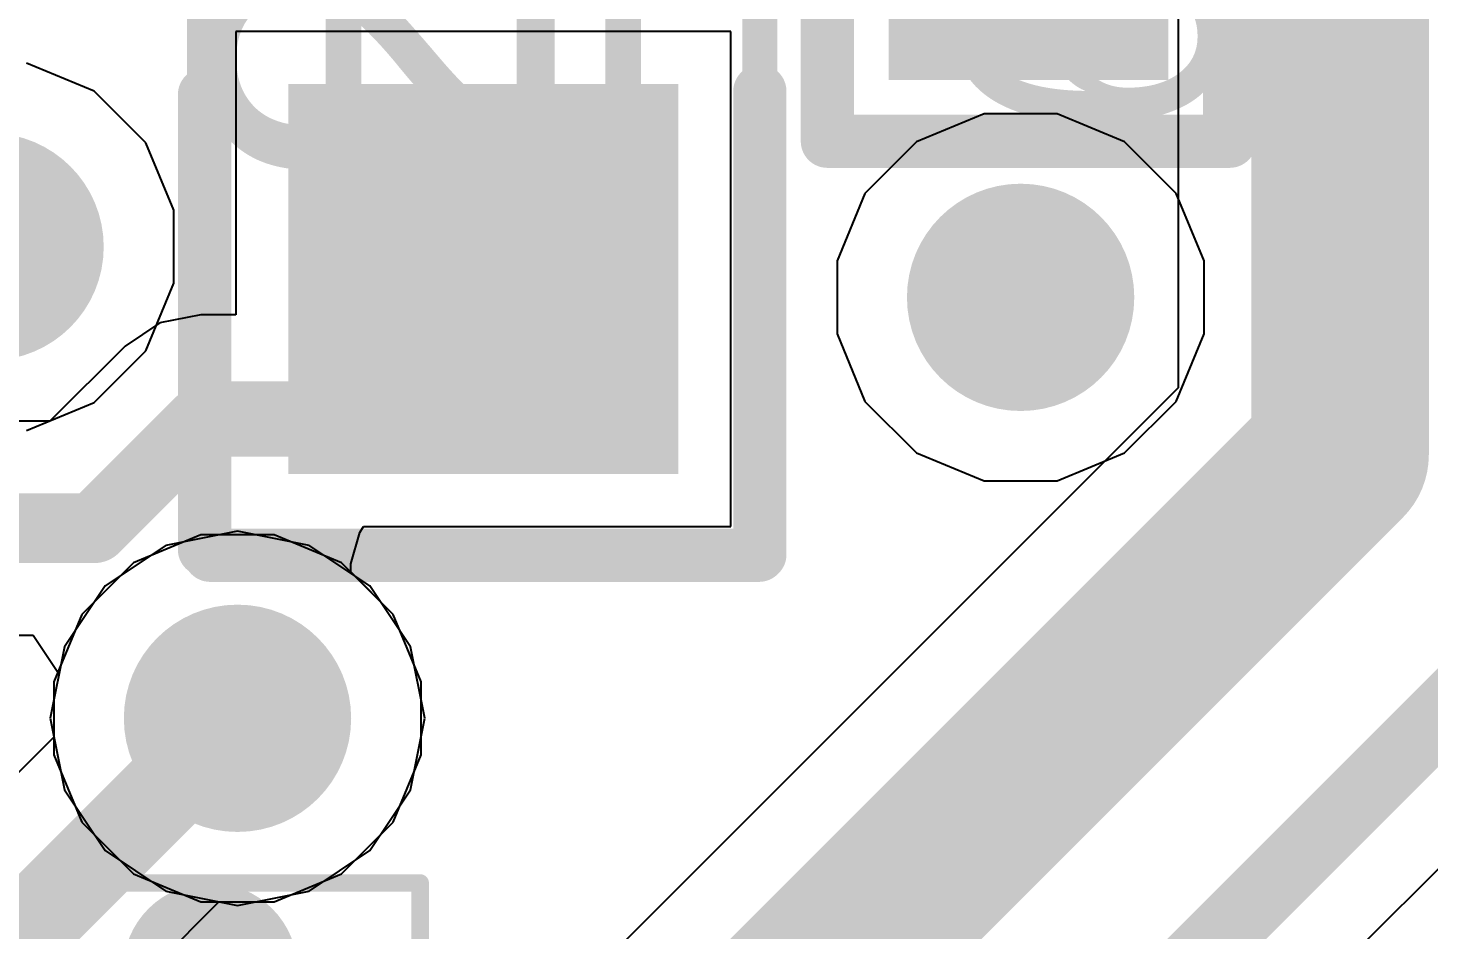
# Model space of a CAD drawing. Header units: inches. Extents: x 0.3 to 52.1, y -1.7 to 36.7.
# Drawn here: x 37.109 to 41.114, y 23.746 to 26.326 of the extents above; entities that cross this region are included whole.
import ezdxf

# ---------------------------------------------------------------- set-up
doc = ezdxf.new("R2010")
doc.units = ezdxf.units.IN
for name, color, linetype in [('Bottom Layer', 5, 'Continuous'), ('Internal1', 16, 'Continuous'), ('Internal2', 76, 'Continuous'), ('Top Assembly', 216, 'Continuous'), ('Top Component Outline', 6, 'Continuous'), ('Top Layer', 1, 'Continuous'), ('Top Overlay', 2, 'Continuous'), ('Top Paste', 8, 'Continuous'), ('Top Solder', 216, 'Continuous'), ('Via Holes', 16, 'Continuous')]:
    doc.layers.add(name, color=color, linetype=linetype)
doc.styles.add('Arial', font='', dxfattribs={"height": 0.2})
doc.styles.get('Arial').set_extended_font_data('Arial')

# ---------------------------------------------------------------- blocks, each defined once
blk = doc.blocks.new('_PM1300_QFN50P500X500X90_33N_85')
at = {"layer": 'Top Assembly'}
for points in [[(-3.1, -3.1, 0.05, 0.05, 0), (-3.1, 3.1, 0.05, 0.05, 0)], [(3.1, 3.1, 0.05, 0.05, 0), (-3.1, 3.1, 0.05, 0.05, 0)]]:
    blk.add_lwpolyline(points, format="xyseb", dxfattribs=at)
blk.add_lwpolyline([(-3.1125, 3.1, 0.025, 0.025, 1), (-3.0875, 3.1, 0.025, 0.025, 1)], format="xyseb", close=True, dxfattribs=at)
blk.add_lwpolyline([(-3.1125, 3.1, 0.025, 0.025, 1), (-3.0875, 3.1, 0.025, 0.025, 1)], format="xyseb", close=True, dxfattribs=at)
at = {"layer": 'Top Overlay'}
for points in [[(-2.725, 2.5, 0.25, 0.25, 1), (-2.975, 2.5, 0.25, 0.25, 1)], [(-3.0375, 2.5, 0.125, 0.125, 1), (-2.9125, 2.5, 0.125, 0.125, 1)]]:
    blk.add_lwpolyline(points, format="xyseb", close=True, dxfattribs=at)
blk = doc.blocks.new('0603_IND_2_2__30__DCR_400___111')
at = {"layer": 'Top Layer'}
for points in [[(-1.4704, 0.508), (-0.4544, 0.508), (-0.4544, -0.508), (-1.4704, -0.508)], [(0.4544, 0.508), (1.4704, 0.508), (1.4704, -0.508), (0.4544, -0.508)]]:
    blk.add_hatch(color=1, dxfattribs=at).paths.add_polyline_path(points)
at = {"layer": 'Top Paste'}
for points in [[(-1.4704, 0.508), (-0.4544, 0.508), (-0.4544, -0.508), (-1.4704, -0.508)], [(0.4544, 0.508), (1.4704, 0.508), (1.4704, -0.508), (0.4544, -0.508)]]:
    blk.add_hatch(color=8, dxfattribs=at).paths.add_polyline_path(points)
at = {"layer": 'Top Solder'}
for points in [[(-1.5204, 0.558), (-0.4044, 0.558), (-0.4044, -0.558), (-1.5204, -0.558)], [(0.4044, 0.558), (1.5204, 0.558), (1.5204, -0.558), (0.4044, -0.558)]]:
    blk.add_hatch(color=216, dxfattribs=at).paths.add_polyline_path(points)
at = {"layer": 'Top Assembly'}
for points in [[(-1.75, 0.7972, 0.1, 0.1, 0), (1.7552, 0.7972, 0.1, 0.1, 0)], [(-1.75, 0.7972, 0.1, 0.1, 0), (-1.75, -0.7906, 0.1, 0.1, 0)], [(1.7552, 0.7972, 0.1, 0.1, 0), (1.7552, -0.7906, 0.1, 0.1, 0)], [(-1.75, -0.7906, 0.1, 0.1, 0), (1.7552, -0.7906, 0.1, 0.1, 0)]]:
    blk.add_lwpolyline(points, format="xyseb", dxfattribs=at)
for points in [[(-1.775, 0.7972, 0.05, 0.05, 1), (-1.725, 0.7972, 0.05, 0.05, 1)], [(-1.775, 0.7972, 0.05, 0.05, 1), (-1.725, 0.7972, 0.05, 0.05, 1)], [(1.7302, 0.7972, 0.05, 0.05, 1), (1.7802, 0.7972, 0.05, 0.05, 1)], [(1.7302, 0.7972, 0.05, 0.05, 1), (1.7802, 0.7972, 0.05, 0.05, 1)], [(-1.775, -0.7906, 0.05, 0.05, 1), (-1.725, -0.7906, 0.05, 0.05, 1)], [(-1.775, -0.7906, 0.05, 0.05, 1), (-1.725, -0.7906, 0.05, 0.05, 1)], [(1.7302, -0.7906, 0.05, 0.05, 1), (1.7802, -0.7906, 0.05, 0.05, 1)], [(1.7302, -0.7906, 0.05, 0.05, 1), (1.7802, -0.7906, 0.05, 0.05, 1)]]:
    blk.add_lwpolyline(points, format="xyseb", close=True, dxfattribs=at)
at = {"layer": 'Top Component Outline'}
for points in [[(-0.7999, 0.4001, 0.1016, 0.1016, 0), (0.8002, 0.4001, 0.1016, 0.1016, 0)], [(-0.7999, 0.4001, 0.1016, 0.1016, 0), (-0.7999, -0.3999, 0.1016, 0.1016, 0)], [(0.8002, 0.4001, 0.1016, 0.1016, 0), (0.8002, -0.3999, 0.1016, 0.1016, 0)], [(-0.7999, -0.3999, 0.1016, 0.1016, 0), (0.8002, -0.3999, 0.1016, 0.1016, 0)]]:
    blk.add_lwpolyline(points, format="xyseb", dxfattribs=at)
for points in [[(-0.8253, 0.4001, 0.0508, 0.0508, 1), (-0.7745, 0.4001, 0.0508, 0.0508, 1)], [(-0.8253, 0.4001, 0.0508, 0.0508, 1), (-0.7745, 0.4001, 0.0508, 0.0508, 1)], [(0.7748, 0.4001, 0.0508, 0.0508, 1), (0.8256, 0.4001, 0.0508, 0.0508, 1)], [(0.7748, 0.4001, 0.0508, 0.0508, 1), (0.8256, 0.4001, 0.0508, 0.0508, 1)], [(-0.8253, -0.3999, 0.0508, 0.0508, 1), (-0.7745, -0.3999, 0.0508, 0.0508, 1)], [(-0.8253, -0.3999, 0.0508, 0.0508, 1), (-0.7745, -0.3999, 0.0508, 0.0508, 1)], [(0.7748, -0.3999, 0.0508, 0.0508, 1), (0.8256, -0.3999, 0.0508, 0.0508, 1)], [(0.7748, -0.3999, 0.0508, 0.0508, 1), (0.8256, -0.3999, 0.0508, 0.0508, 1)]]:
    blk.add_lwpolyline(points, format="xyseb", close=True, dxfattribs=at)
at = {"layer": 'Top Overlay'}
for points in [[(-1.7524, 0.781, 0.1524, 0.1524, 0), (-1.7524, -0.7882, 0.1524, 0.1524, 0)], [(-1.7362, 0.7972, 0.1524, 0.1524, 0), (-0.4351, 0.7972, 0.1524, 0.1524, 0)], [(0.4311, 0.793, 0.1524, 0.1524, 0), (1.7552, 0.793, 0.1524, 0.1524, 0)], [(1.7552, 0.793, 0.1524, 0.1524, 0), (1.7552, -0.787, 0.1524, 0.1524, 0)], [(-1.75, -0.7906, 0.1524, 0.1524, 0), (-0.4258, -0.7906, 0.1524, 0.1524, 0)], [(0.4214, -0.787, 0.1524, 0.1524, 0), (1.7552, -0.787, 0.1524, 0.1524, 0)]]:
    blk.add_lwpolyline(points, format="xyseb", dxfattribs=at)
for points in [[(-1.7905, 0.781, 0.0762, 0.0762, 1), (-1.7143, 0.781, 0.0762, 0.0762, 1)], [(-1.7743, 0.7972, 0.0762, 0.0762, 1), (-1.6981, 0.7972, 0.0762, 0.0762, 1)], [(-0.4732, 0.7972, 0.0762, 0.0762, 1), (-0.397, 0.7972, 0.0762, 0.0762, 1)], [(0.393, 0.793, 0.0762, 0.0762, 1), (0.4692, 0.793, 0.0762, 0.0762, 1)], [(1.7171, 0.793, 0.0762, 0.0762, 1), (1.7933, 0.793, 0.0762, 0.0762, 1)], [(1.7171, 0.793, 0.0762, 0.0762, 1), (1.7933, 0.793, 0.0762, 0.0762, 1)], [(-1.7905, -0.7882, 0.0762, 0.0762, 1), (-1.7143, -0.7882, 0.0762, 0.0762, 1)], [(-1.7881, -0.7906, 0.0762, 0.0762, 1), (-1.7119, -0.7906, 0.0762, 0.0762, 1)], [(-0.4639, -0.7906, 0.0762, 0.0762, 1), (-0.3877, -0.7906, 0.0762, 0.0762, 1)], [(0.3833, -0.787, 0.0762, 0.0762, 1), (0.4595, -0.787, 0.0762, 0.0762, 1)], [(1.7171, -0.787, 0.0762, 0.0762, 1), (1.7933, -0.787, 0.0762, 0.0762, 1)], [(1.7171, -0.787, 0.0762, 0.0762, 1), (1.7933, -0.787, 0.0762, 0.0762, 1)]]:
    blk.add_lwpolyline(points, format="xyseb", close=True, dxfattribs=at)
at = {"layer": 'Top Assembly', "style": 'Arial'}
blk.add_text('L2', height=1, dxfattribs=at).set_placement((-1.5, -0.2036))
blk = doc.blocks.new('0402_CAP_REFLOW_130')
at = {"layer": 'Top Layer'}
for points in [[(-0.75, 0.3), (-0.25, 0.3), (-0.25, -0.3), (-0.75, -0.3)], [(0.25, 0.3), (0.75, 0.3), (0.75, -0.3), (0.25, -0.3)]]:
    blk.add_hatch(color=1, dxfattribs=at).paths.add_polyline_path(points)
at = {"layer": 'Top Paste'}
for points in [[(-0.72, 0.27), (-0.28, 0.27), (-0.28, -0.27), (-0.72, -0.27)], [(0.28, 0.27), (0.72, 0.27), (0.72, -0.27), (0.28, -0.27)]]:
    blk.add_hatch(color=8, dxfattribs=at).paths.add_polyline_path(points)
at = {"layer": 'Top Solder'}
for points in [[(-0.85, 0.4), (-0.15, 0.4), (-0.15, -0.4), (-0.85, -0.4)], [(0.15, 0.4), (0.85, 0.4), (0.85, -0.4), (0.15, -0.4)]]:
    blk.add_hatch(color=216, dxfattribs=at).paths.add_polyline_path(points)
at = {"layer": 'Top Assembly'}
for points in [[(1.025, 0.575, 0.15, 0.15, 0), (-1.025, 0.575, 0.15, 0.15, 0)], [(-1.025, -0.575, 0.15, 0.15, 0), (-1.025, 0.575, 0.15, 0.15, 0)], [(1.025, -0.575, 0.15, 0.15, 0), (1.025, 0.575, 0.15, 0.15, 0)], [(1.025, -0.575, 0.15, 0.15, 0), (-1.025, -0.575, 0.15, 0.15, 0)]]:
    blk.add_lwpolyline(points, format="xyseb", dxfattribs=at)
for points in [[(-1.0625, 0.575, 0.075, 0.075, 1), (-0.9875, 0.575, 0.075, 0.075, 1)], [(-1.0625, 0.575, 0.075, 0.075, 1), (-0.9875, 0.575, 0.075, 0.075, 1)], [(0.9875, 0.575, 0.075, 0.075, 1), (1.0625, 0.575, 0.075, 0.075, 1)], [(0.9875, 0.575, 0.075, 0.075, 1), (1.0625, 0.575, 0.075, 0.075, 1)], [(-1.0625, -0.575, 0.075, 0.075, 1), (-0.9875, -0.575, 0.075, 0.075, 1)], [(-1.0625, -0.575, 0.075, 0.075, 1), (-0.9875, -0.575, 0.075, 0.075, 1)], [(0.9875, -0.575, 0.075, 0.075, 1), (1.0625, -0.575, 0.075, 0.075, 1)], [(0.9875, -0.575, 0.075, 0.075, 1), (1.0625, -0.575, 0.075, 0.075, 1)]]:
    blk.add_lwpolyline(points, format="xyseb", close=True, dxfattribs=at)
at = {"layer": 'Top Component Outline'}
for points in [[(-0.4998, -0.2499, 0.1016, 0.1016, 0), (-0.4998, 0.2502, 0.1016, 0.1016, 0)], [(0.5002, 0.2502, 0.1016, 0.1016, 0), (-0.4998, 0.2502, 0.1016, 0.1016, 0)], [(0.5002, -0.2499, 0.1016, 0.1016, 0), (0.5002, 0.2502, 0.1016, 0.1016, 0)], [(0.5002, -0.2499, 0.1016, 0.1016, 0), (-0.4998, -0.2499, 0.1016, 0.1016, 0)]]:
    blk.add_lwpolyline(points, format="xyseb", dxfattribs=at)
for points in [[(-0.5252, 0.2502, 0.0508, 0.0508, 1), (-0.4744, 0.2502, 0.0508, 0.0508, 1)], [(-0.5252, 0.2502, 0.0508, 0.0508, 1), (-0.4744, 0.2502, 0.0508, 0.0508, 1)], [(0.4748, 0.2502, 0.0508, 0.0508, 1), (0.5256, 0.2502, 0.0508, 0.0508, 1)], [(0.4748, 0.2502, 0.0508, 0.0508, 1), (0.5256, 0.2502, 0.0508, 0.0508, 1)], [(-0.5252, -0.2499, 0.0508, 0.0508, 1), (-0.4744, -0.2499, 0.0508, 0.0508, 1)], [(-0.5252, -0.2499, 0.0508, 0.0508, 1), (-0.4744, -0.2499, 0.0508, 0.0508, 1)], [(0.4748, -0.2499, 0.0508, 0.0508, 1), (0.5256, -0.2499, 0.0508, 0.0508, 1)], [(0.4748, -0.2499, 0.0508, 0.0508, 1), (0.5256, -0.2499, 0.0508, 0.0508, 1)]]:
    blk.add_lwpolyline(points, format="xyseb", close=True, dxfattribs=at)
at = {"layer": 'Top Overlay'}
for points in [[(1.025, 0.575, 0.1524, 0.1524, 0), (-1.025, 0.575, 0.1524, 0.1524, 0)], [(-1.025, -0.575, 0.1524, 0.1524, 0), (-1.025, 0.575, 0.1524, 0.1524, 0)], [(1.025, -0.575, 0.1524, 0.1524, 0), (1.025, 0.575, 0.1524, 0.1524, 0)], [(1.025, -0.575, 0.1524, 0.1524, 0), (-1.025, -0.575, 0.1524, 0.1524, 0)]]:
    blk.add_lwpolyline(points, format="xyseb", dxfattribs=at)
for points in [[(-1.0631, 0.575, 0.0762, 0.0762, 1), (-0.9869, 0.575, 0.0762, 0.0762, 1)], [(-1.0631, 0.575, 0.0762, 0.0762, 1), (-0.9869, 0.575, 0.0762, 0.0762, 1)], [(0.9869, 0.575, 0.0762, 0.0762, 1), (1.0631, 0.575, 0.0762, 0.0762, 1)], [(0.9869, 0.575, 0.0762, 0.0762, 1), (1.0631, 0.575, 0.0762, 0.0762, 1)], [(-1.0631, -0.575, 0.0762, 0.0762, 1), (-0.9869, -0.575, 0.0762, 0.0762, 1)], [(-1.0631, -0.575, 0.0762, 0.0762, 1), (-0.9869, -0.575, 0.0762, 0.0762, 1)], [(0.9869, -0.575, 0.0762, 0.0762, 1), (1.0631, -0.575, 0.0762, 0.0762, 1)], [(0.9869, -0.575, 0.0762, 0.0762, 1), (1.0631, -0.575, 0.0762, 0.0762, 1)]]:
    blk.add_lwpolyline(points, format="xyseb", close=True, dxfattribs=at)
at = {"layer": 'Top Assembly', "style": 'Arial'}
blk.add_text('C19', height=0.75, dxfattribs=at).set_placement((-0.9, -0.2))

msp = doc.modelspace()

# ---------------------------------------------------------------- hatches: boundary and pattern name
at = {"layer": 'Bottom Layer'}
h = msp.add_hatch(color=5, dxfattribs=at)
edge = h.paths.add_edge_path()
edge.add_arc((37, 25.7), 0.325, 0, 360)
h = msp.add_hatch(color=5, dxfattribs=at)
edge = h.paths.add_edge_path()
edge.add_arc((39.9466, 25.5554), 0.325, 0, 360)
h = msp.add_hatch(color=5, dxfattribs=at)
edge = h.paths.add_edge_path()
edge.add_arc((37.7075, 24.3516), 0.325, 0, 360)
at = {"layer": 'Internal1'}
h = msp.add_hatch(color=16, dxfattribs=at)
edge = h.paths.add_edge_path()
edge.add_arc((37, 25.7), 0.325, 0, 360)
h = msp.add_hatch(color=16, dxfattribs=at)
edge = h.paths.add_edge_path()
edge.add_arc((39.9466, 25.5554), 0.325, 0, 360)
h = msp.add_hatch(color=16, dxfattribs=at)
edge = h.paths.add_edge_path()
edge.add_arc((37.7075, 24.3516), 0.325, 0, 360)
at = {"layer": 'Internal2'}
h = msp.add_hatch(color=76, dxfattribs=at)
edge = h.paths.add_edge_path()
edge.add_arc((37, 25.7), 0.325, 0, 360)
h = msp.add_hatch(color=76, dxfattribs=at)
edge = h.paths.add_edge_path()
edge.add_arc((39.9466, 25.5554), 0.325, 0, 360)
h = msp.add_hatch(color=76, dxfattribs=at)
edge = h.paths.add_edge_path()
edge.add_arc((37.7075, 24.3516), 0.325, 0, 360)
at = {"layer": 'Top Layer'}
h = msp.add_hatch(color=1, dxfattribs=at)
edge = h.paths.add_edge_path()
edge.add_arc((37, 25.7), 0.325, 0, 360)
h = msp.add_hatch(color=1, dxfattribs=at)
edge = h.paths.add_edge_path()
edge.add_arc((39.9466, 25.5554), 0.325, 0, 360)
h = msp.add_hatch(color=1, dxfattribs=at)
edge = h.paths.add_edge_path()
edge.add_arc((37.7075, 24.3516), 0.325, 0, 360)
at = {"layer": 'Via Holes'}
h = msp.add_hatch(color=7, dxfattribs=at)
edge = h.paths.add_edge_path()
edge.add_arc((37, 25.7), 0.175, 0, 360)
h = msp.add_hatch(color=7, dxfattribs=at)
edge = h.paths.add_edge_path()
edge.add_arc((39.9466, 25.5554), 0.175, 0, 360)
h = msp.add_hatch(color=7, dxfattribs=at)
edge = h.paths.add_edge_path()
edge.add_arc((37.7075, 24.3516), 0.175, 0, 360)

# ---------------------------------------------------------------- linework, layer by layer
at = {"layer": 'Bottom Layer'}
for p, q in [((37.7075, 24.8868), (37.5027, 24.8461)), ((37.9124, 24.8461), (37.7075, 24.8868)), ((37.5027, 24.8461), (37.329, 24.7301)), ((38.086, 24.7301), (37.9124, 24.8461)), ((37.329, 24.7301), (37.213, 24.5564)), ((38.2021, 24.5564), (38.086, 24.7301)), ((37.213, 24.5564), (37.1722, 24.3516)), ((38.2428, 24.3516), (38.2021, 24.5564)), ((37.1722, 24.3516), (37.213, 24.1467)), ((38.2021, 24.1467), (38.2428, 24.3516)), ((37.213, 24.1467), (37.329, 23.9731)), ((38.086, 23.9731), (38.2021, 24.1467)), ((37.329, 23.9731), (37.5027, 23.857)), ((37.9124, 23.857), (38.086, 23.9731)), ((37.5027, 23.857), (37.7075, 23.8163)), ((37.7075, 23.8163), (37.9124, 23.857))]:
    msp.add_line(p, q, dxfattribs=at)
at = {"layer": 'Internal1'}
for p, q in [((37.6031, 24.8766), (37.4101, 24.7966)), ((37.812, 24.8766), (37.6031, 24.8766)), ((38.0049, 24.7966), (37.812, 24.8766)), ((37.4101, 24.7966), (37.2625, 24.6489)), ((38.1526, 24.6489), (38.0049, 24.7966)), ((37.2625, 24.6489), (37.1825, 24.456)), ((38.2325, 24.456), (38.1526, 24.6489)), ((37.1825, 24.456), (37.1825, 24.2471)), ((38.2325, 24.2471), (38.2325, 24.456)), ((37.1825, 24.2471), (37.2625, 24.0542)), ((38.1526, 24.0542), (38.2325, 24.2471)), ((37.2625, 24.0542), (37.4101, 23.9065)), ((38.0049, 23.9065), (38.1526, 24.0542)), ((37.4101, 23.9065), (37.6031, 23.8266)), ((37.812, 23.8266), (38.0049, 23.9065)), ((37.6031, 23.8266), (37.812, 23.8266))]:
    msp.add_line(p, q, dxfattribs=at)
at = {"layer": 'Internal2'}
for p, q in [((37.2974, 26.1451), (37.1044, 26.225)), ((37.4451, 25.9974), (37.2974, 26.1451)), ((39.8421, 26.0804), (39.6492, 26.0005)), ((40.051, 26.0804), (39.8421, 26.0804)), ((40.244, 26.0005), (40.051, 26.0804)), ((37.525, 25.8044), (37.4451, 25.9974)), ((39.6492, 26.0005), (39.5015, 25.8528)), ((40.3916, 25.8528), (40.244, 26.0005)), ((39.5015, 25.8528), (39.4216, 25.6599)), ((40.4716, 25.6599), (40.3916, 25.8528)), ((37.525, 25.5956), (37.525, 25.8044)), ((39.4216, 25.6599), (39.4216, 25.451)), ((40.4716, 25.451), (40.4716, 25.6599)), ((37.4451, 25.4026), (37.525, 25.5956)), ((39.4216, 25.451), (39.5015, 25.258)), ((40.3916, 25.258), (40.4716, 25.451)), ((37.2974, 25.2549), (37.4451, 25.4026)), ((37.1044, 25.175), (37.2974, 25.2549)), ((39.5015, 25.258), (39.6492, 25.1104)), ((40.244, 25.1104), (40.3916, 25.258)), ((39.6492, 25.1104), (39.8421, 25.0304)), ((40.051, 25.0304), (40.244, 25.1104)), ((39.8421, 25.0304), (40.051, 25.0304))]:
    msp.add_line(p, q, dxfattribs=at)
at = {"layer": 'Top Layer'}
for p, q in [((40.3969, 27.0375), (40.3969, 25.2968)), ((39.1184, 26.3159), (37.7024, 26.3159)), ((37.7024, 26.3159), (37.7024, 25.5058)), ((39.1184, 24.8999), (39.1184, 26.3159)), ((39.4135, 22.1941), (42.9639, 25.7445)), ((37.4854, 25.4825), (37.3862, 25.4162)), ((37.6024, 25.5058), (37.4854, 25.4825)), ((37.7024, 25.5058), (37.6024, 25.5058)), ((37.3861, 25.4162), (37.1712, 25.2012)), ((37.3862, 25.4162), (37.3861, 25.4162)), ((40.3969, 25.2968), (38.7823, 23.6822)), ((37.1712, 25.2012), (36.6851, 25.2012)), ((38.0314, 24.7932), (38.0572, 24.8829)), ((38.0572, 24.8829), (38.0676, 24.8999)), ((38.0676, 24.8999), (39.1184, 24.8999)), ((38.0313, 24.7703), (38.0314, 24.7932)), ((38.1526, 24.6489), (38.0313, 24.7703)), ((38.2325, 24.456), (38.1526, 24.6489)), ((36.8117, 24.5895), (37.1235, 24.5895)), ((37.1235, 24.5895), (37.1941, 24.4839)), ((37.1941, 24.4839), (37.1825, 24.456)), ((37.1825, 24.456), (37.1825, 24.2981)), ((38.2325, 24.2471), (38.2325, 24.456)), ((37.1825, 24.2981), (36.7151, 23.8306)), ((38.1526, 24.0542), (38.2325, 24.2471)), ((38.0049, 23.9065), (38.1526, 24.0542)), ((37.812, 23.8266), (38.0049, 23.9065)), ((37.2363, 23.4088), (37.654, 23.8266)), ((37.654, 23.8266), (37.812, 23.8266))]:
    msp.add_line(p, q, dxfattribs=at)
for points in [[(40.8598, 25.1051, 0.508, 0.508, 0), (40.8598, 27.2293, 0.508, 0.508, 0)], [(38.625, 21.8382, 0.2, 0.2, 0), (42.8372, 26.0504, 0.2, 0.2, 0)], [(38.0024, 25.1999, 0.2, 0.2, 0), (38.4104, 25.6079, 0.2, 0.2, 0)], [(38.9298, 23.1751, 0.508, 0.508, 0), (40.8598, 25.1051, 0.508, 0.508, 0)], [(37.2979, 24.8954, 0.2, 0.2, 0), (37.6024, 25.1999, 0.2, 0.2, 0)], [(37.6024, 25.1999, 0.2, 0.2, 0), (38.0024, 25.1999, 0.2, 0.2, 0)], [(36.685, 24.8954, 0.2, 0.2, 0), (37.2979, 24.8954, 0.2, 0.2, 0)], [(36.9029, 23.5469, 0.254, 0.254, 0), (37.7075, 24.3516, 0.254, 0.254, 0)]]:
    msp.add_lwpolyline(points, format="xyseb", dxfattribs=at)
for points in [[(38.3604, 25.6079, 0.1, 0.1, 1), (38.4604, 25.6079, 0.1, 0.1, 1)], [(40.7328, 25.1051, 0.254, 0.254, 1), (40.9868, 25.1051, 0.254, 0.254, 1)], [(40.7328, 25.1051, 0.254, 0.254, 1), (40.9868, 25.1051, 0.254, 0.254, 1)], [(37.5524, 25.1999, 0.1, 0.1, 1), (37.6524, 25.1999, 0.1, 0.1, 1)], [(37.5524, 25.1999, 0.1, 0.1, 1), (37.6524, 25.1999, 0.1, 0.1, 1)], [(37.9524, 25.1999, 0.1, 0.1, 1), (38.0524, 25.1999, 0.1, 0.1, 1)], [(37.9524, 25.1999, 0.1, 0.1, 1), (38.0524, 25.1999, 0.1, 0.1, 1)], [(37.2479, 24.8954, 0.1, 0.1, 1), (37.3479, 24.8954, 0.1, 0.1, 1)], [(37.2479, 24.8954, 0.1, 0.1, 1), (37.3479, 24.8954, 0.1, 0.1, 1)], [(37.644, 24.3516, 0.127, 0.127, 1), (37.771, 24.3516, 0.127, 0.127, 1)]]:
    msp.add_lwpolyline(points, format="xyseb", close=True, dxfattribs=at)

# ---------------------------------------------------------------- block references
for name, p, rotation in [('0603_IND_2_2__30__DCR_400___111', (38.4104, 26.5703), 90), ('0402_CAP_REFLOW_130', (39.9692, 27.0269), 270), ('_PM1300_QFN50P500X500X90_33N_85', (35.1299, 20.7806), 270)]:
    msp.add_blockref(name, p, dxfattribs=dict(rotation=rotation))

doc.saveas('drawing.dxf')
